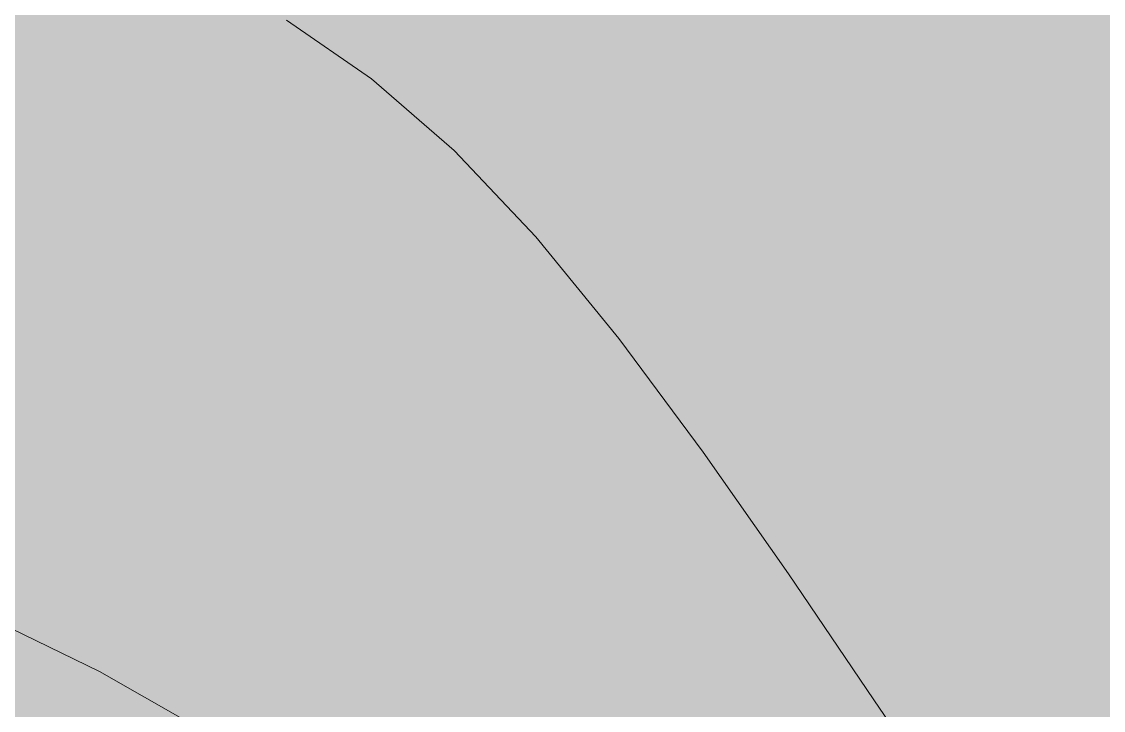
# Model space of a CAD drawing. Header units: millimetres. Extents: x 132836 to 1862386, y -330276 to -143438.
# Drawn here: x 396994 to 404032, y -265498 to -261015 of the extents above; entities that cross this region are included whole.
import ezdxf

# ---------------------------------------------------------------- set-up
doc = ezdxf.new("R2010")
doc.units = ezdxf.units.MM
doc.header["$MEASUREMENT"] = 0
doc.layers.add('Nouveau_CN_01_00', color=7, linetype='Continuous')
doc.layers.add('Nouveau_CN_02_00', color=7, linetype='Continuous')

msp = doc.modelspace()

# ---------------------------------------------------------------- hatches: boundary and pattern name
at = {"linetype": 'Continuous', "lineweight": 0, "true_color": 0x6f6f6f}
h = msp.add_hatch(color=8, dxfattribs=at)
h.paths.add_polyline_path([(360547.961, -295062.571), (487920.34, -293826.868), (487920.34, -270902.734), (487462.568, -270902.734), (472913.119, -271040.575), (472913.119, -163437.635), (371855.719, -163437.635), (371855.719, -271040.575), (371882.482, -271040.57), (371882.665, -272000.514, -0.40942736), (367883.201, -275935.042), (360547.961, -275935.042)])
h.paths.add_polyline_path([(377135.103, -260639.953), (373845.103, -260639.953), (373845.103, -248364.953), (373845.103, -243089.974), (373845.103, -242189.974), (377135.103, -242189.974)], flags=0)
h.paths.add_polyline_path([(380202.952, -171995.57), (431505.799, -171995.57), (464309.564, -171995.57), (464309.564, -262465.571), (462925.553, -262565.571), (438593.575, -262550.571), (437925.553, -262550.571), (436549.587, -262550.571), (436549.587, -189810.571), (412055.061, -189810.571), (412055.061, -201780.57), (412055.061, -204495.57), (415454.069, -204495.57), (415454.069, -208495.57), (415454.069, -218295.57), (405655.061, -218295.57), (405655.061, -222495.57), (415474.561, -222495.57), (415474.561, -260810.571), (380202.952, -260810.571), (380202.952, -230015.57), (380202.952, -193810.571)], flags=0)
h.paths.add_polyline_path([(381436.562, -269433.913, -0.09031866), (381558.292, -268727.623, -0.20144873), (382612.158, -267592.74, -0.10421145), (383417.525, -267415.055), (384017.498, -267409.371, -0.10404461), (384824.873, -267571.244, -0.23825546), (385983.776, -268953.318, -0.05518862), (386036.355, -269390.334), (386038.45, -269611.438), (386050.565, -270890.267), (385792.102, -271892.761, -0.26794919), (384069.602, -272909.124), (383469.629, -272914.808, -0.19371746), (382078.771, -272370.185, -0.07056876), (381728.183, -271931.262, -0.1316525), (381450.772, -270933.845)], flags=0)
h.paths.add_polyline_path([(394027.271, -275599.002, -0.4157911), (392016.505, -273599.031), (392016.505, -273452.052), (392030.007, -267377.824, -0.3805567), (394016.505, -265609.826), (394094.233, -265609.826), (394094.233, -270609.826), (409094.233, -270609.826), (409094.233, -265609.826), (414055.71, -265609.826, -0.41421356), (415555.71, -267109.826), (415555.71, -273660.699, -0.34550161), (413836.804, -275433.432)], flags=0)
h.paths.add_polyline_path([(424209.612, -271504.083, -0.13447393), (423930.467, -270484.937), (423930.467, -268984.937, -0.41421356), (425930.467, -266984.937), (426530.467, -266984.937, -0.41421356), (428530.467, -268984.937), (428530.467, -270484.937, -0.12882035), (428273.55, -271465.581, -0.27093629), (426530.467, -272484.937), (425930.467, -272484.937, -0.26498)], flags=0)
h.paths.add_polyline_path([(436562.206, -273329.325), (436569.468, -267730.336, -0.09856151), (436800.237, -266943.721), (436817.2, -266951.545, -0.258849), (438654.998, -265605.827), (438652.661, -265587.294), (439337.088, -265587.294), (439337.088, -265687.294), (439337.088, -270687.294), (469237.088, -270687.294), (469237.088, -265687.294), (470907.523, -265687.294), (472885.813, -265687.294), (472885.813, -267687.294), (472885.813, -271062.255, 0.00134576), (472885.842, -271073.021), (472896.728, -273095.233, -0.41421356), (470907.523, -275105.97), (462184.053, -275105.97, -0.00518896), (462130.957, -275116.103), (454147.511, -275196.191), (438770.531, -275253.24, -0.38655333), (436572.608, -273475.385, -0.02518922)], flags=0)

# ---------------------------------------------------------------- linework, layer by layer
at = {"layer": 'Nouveau_CN_01_00', "color": 8, "linetype": 'Continuous', "lineweight": 5, "flags": 128}
msp.add_lwpolyline([(398715.941, -261006.599), (399270.926, -261387.823), (399807.183, -261854.678), (400339.491, -262416.843), (400879.721, -263077.994), (401428.105, -263817.799), (401981.968, -264609.922), (402538.633, -265428.029), (403095.424, -266245.783), (403649.663, -267036.85), (404198.675, -267774.895)], dxfattribs=at)
at = {"layer": 'Nouveau_CN_02_00', "color": 8, "linetype": 'Continuous', "lineweight": 5, "flags": 128}
msp.add_lwpolyline([(393405.778, -263405.28), (395685.803, -264362.27), (397499.385, -265243.626), (398919.388, -266052.97), (400018.677, -266793.924), (400870.115, -267470.109), (401546.566, -268085.145), (402120.894, -268642.655), (402665.965, -269146.26), (403240.808, -269600.948), (403849.13, -270017.179), (404480.8, -270406.78)], dxfattribs=at)

doc.saveas('drawing.dxf')
